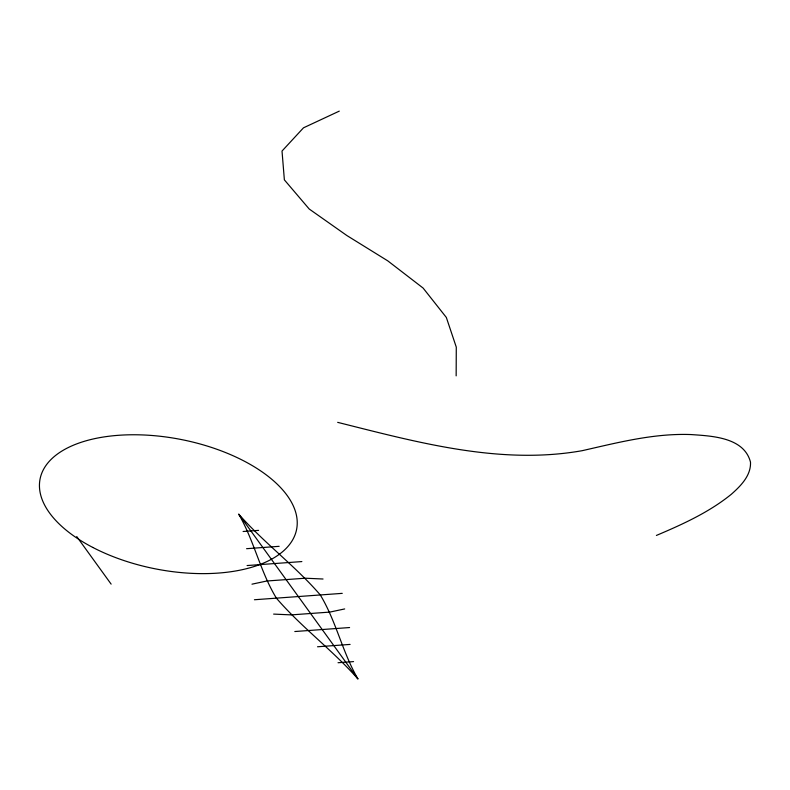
<?xml version="1.0" encoding="UTF-8"?>
<svg xmlns="http://www.w3.org/2000/svg" width="790" height="790" viewBox="0 0 790 790"><rect width="100%" height="100%" fill="white"/><g stroke="black" fill="none" stroke-linecap="round" stroke-linejoin="round"><path stroke-width="1.19" d="M456.156 375.862L456.284 347.136L446.34 317.452L423.114 288.064L387.772 260.858L346.85 235.519L309.206 209.014L284.37 179.863L282.02 151.048L303.488 127.822L339.285 111.123M656.391 535.442C682.619 524.313 709.035 512.355 731.313 494.283C740.615 486.048 751.152 475.58 750.5 462.15C744.101 437.275 711.968 436.011 690.944 434.559C653.952 433.167 617.928 442.578 582.19 450.685C499.961 465.29 416.972 442.183 337.676 422.354M251.98 584.175L266.822 581.005L305.335 578.211L323.041 579.011M344.687 608.932L329.845 612.092L291.332 614.887L273.626 614.097M243.103 531.492L258.626 530.367M246.579 548.695L279.137 546.325M247.092 565.551L301.859 561.572M254.419 599.748L342.248 593.359M294.818 631.526L349.585 627.546M317.531 646.773L350.089 644.413M338.041 662.731L353.565 661.605M238.778 514.221C264.137 542.997 295.282 565.936 320.296 594.949C336.234 621.315 342.376 652.175 357.89 678.877C332.531 650.101 301.385 627.171 276.382 598.149C260.364 571.822 254.202 540.972 238.778 514.221L357.89 678.877M76.719 536.538L111.133 584.116M92.776 547.431A130.715 65.945 11.1 0 0 296.556 529.626A130.715 65.945 11.1 0 0 115.676 435.527A130.715 65.945 11.1 0 0 92.776 547.431"/></g></svg>
